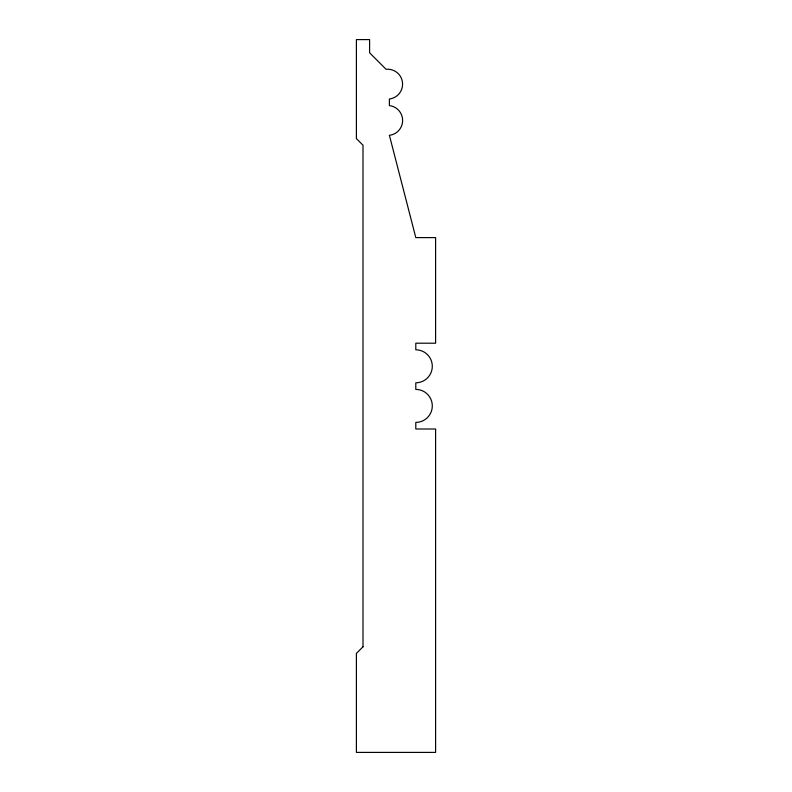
<?xml version="1.0" encoding="UTF-8"?>
<svg xmlns="http://www.w3.org/2000/svg" width="792" height="792" viewBox="0 0 792 792"><rect width="100%" height="100%" fill="white"/><g stroke="black" fill="none" stroke-linecap="round" stroke-linejoin="round"><path stroke-width="1.19" d="M363.003 646.797L356.4 653.4L356.4 752.4L435.6 752.4L435.6 428.997L415.8 428.997L415.8 422.403A16.503 16.503 0 0 0 432.303 405.9A16.503 16.503 0 0 0 415.8 389.397L415.8 382.803A16.503 16.503 0 0 0 432.303 366.3A16.503 16.503 0 0 0 415.8 349.797L415.8 343.203L435.6 343.203L435.6 237.6L415.8 237.6L389.397 135.303A14.949 14.949 0 0 0 389.397 105.603L389.397 99A14.939 14.939 0 0 0 402.504 82.507A14.939 14.939 0 0 0 386.1 69.3L369.597 52.797L369.597 39.6L356.4 39.6L356.4 138.6L363.003 145.203L363.003 646.797"/></g></svg>
